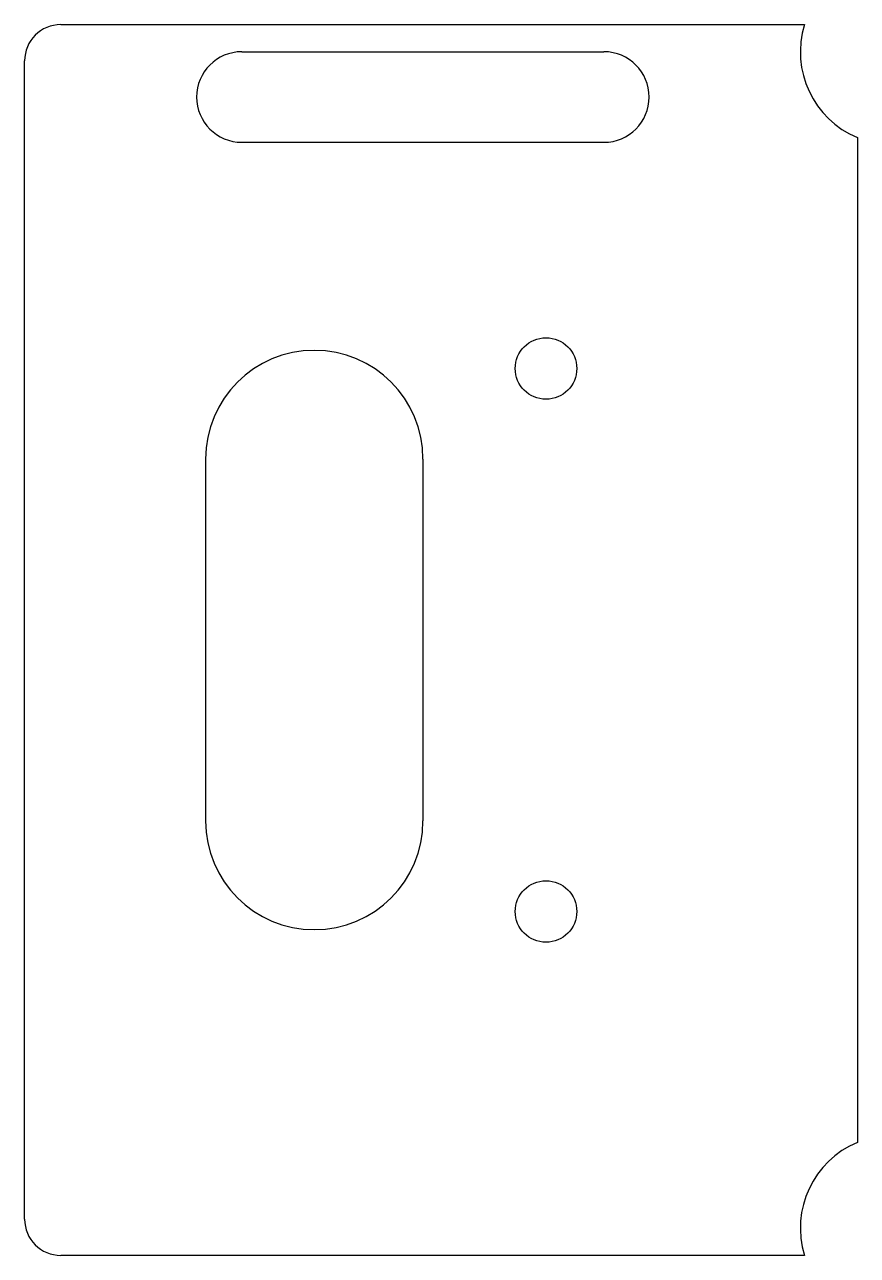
# Model space of a CAD drawing. Header units: millimetres. Extents: x -44 to 2, y -34 to 34.
import ezdxf

# ---------------------------------------------------------------- set-up
doc = ezdxf.new("R2010")
doc.units = ezdxf.units.MM
doc.layers.add('Shape2DView001', color=7, linetype='CONTINUOUS')

msp = doc.modelspace()

# ---------------------------------------------------------------- linework, layer by layer
at = {"layer": 'Shape2DView001'}
for p, q in [((-42, 34), (-0.927, 34)), ((-44, -32), (-44, 32)), ((-32, 32.5), (-12, 32.5)), ((-32, 27.5), (-12, 27.5)), ((2, 27.754), (2, -27.754)), ((-34, 10), (-34, -10)), ((-22, 10), (-22, -10)), ((-0.927, -34), (-42, -34))]:
    msp.add_line(p, q, dxfattribs=at)
for centre in [(-15.2, 15), (-15.2, -15)]:
    msp.add_circle(centre, 1.7, dxfattribs=at)
for centre, radius, start, end in [((4, 32.5), 5.15, 163.06647, -112.85184), ((-42, 32), 2, 90, 180), ((-32, 30), 2.5, 90, -90), ((-12, 30), 2.5, -90, 90), ((-28, 10), 6, 0, 180), ((-28, -10), 6, 180, 0), ((4, -32.5), 5.15, 112.85184, -163.06647), ((-42, -32), 2, 180, -90)]:
    msp.add_arc(centre, radius, start, end, dxfattribs=at)

doc.saveas('drawing.dxf')
